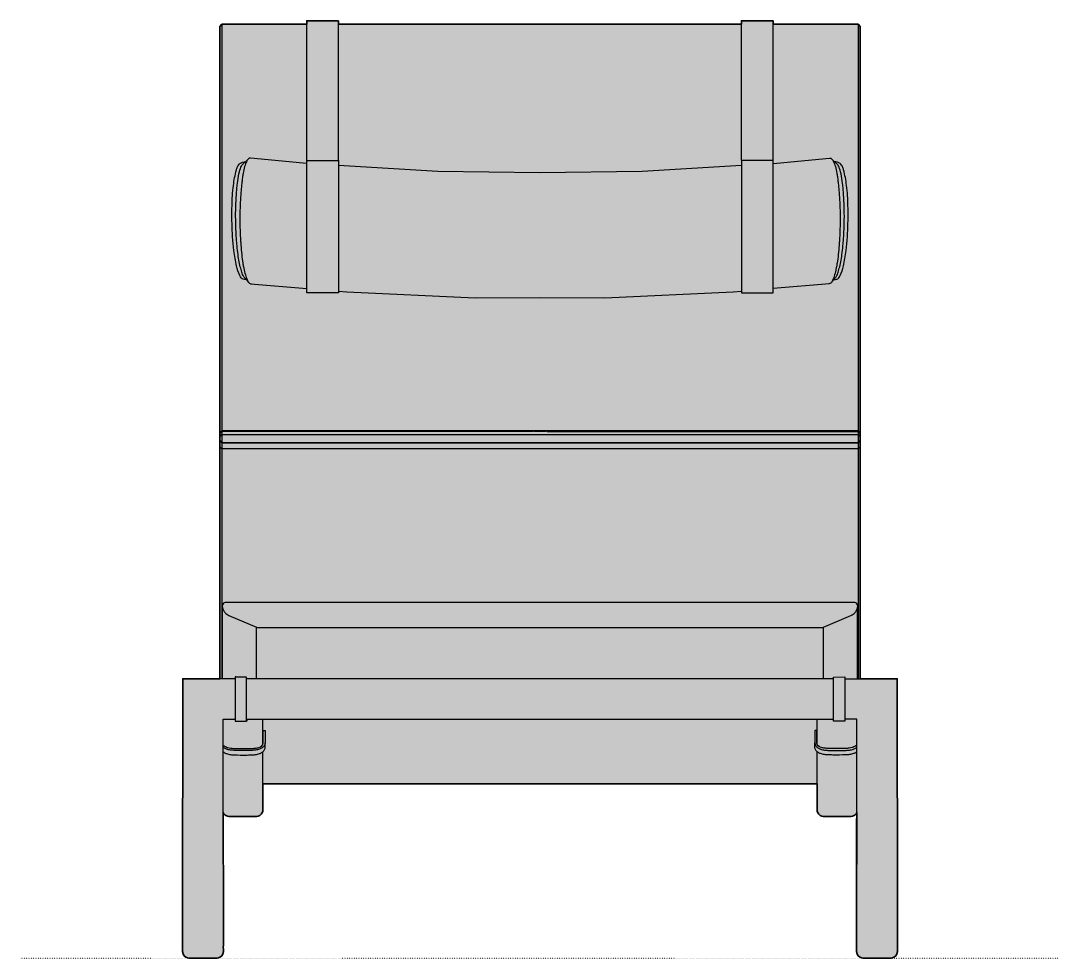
# Model space of a CAD drawing. Header units: millimetres. Extents: x 0 to 2895, y -1316 to 884.
# Drawn here: x 0 to 979, y 0 to 884 of the extents above; entities that cross this region are included whole.
import ezdxf

# ---------------------------------------------------------------- set-up
doc = ezdxf.new("R2010")
doc.units = ezdxf.units.MM
doc.linetypes.add('Dots', pattern=[1, 0, -1])
doc.layers.add('Blocks', color=7, linetype='Continuous')
doc.layers.add('Blocks$Fill', color=7, linetype='Continuous', true_color=0xffffff)
for name, color, linetype, lineweight, true_color in [('Blocks$Inner', 7, 'Continuous', 25, 0x007f00), ('Blocks$Outline', 7, 'Continuous', 35, 0xff3f3f), ('Groud', 7, 'Dots', 25, 0x243775)]:
    doc.layers.add(name, color=color, linetype=linetype, lineweight=lineweight, true_color=true_color)

# ---------------------------------------------------------------- blocks, each defined once
blk = doc.blocks.new('PK24 Front')
at = {"layer": 'Blocks$Fill', "extrusion": (0, 0, -1)}
blk.add_hatch(color=256, dxfattribs=at).paths.add_polyline_path([(679.63, 881.21), (299.81, 881.21), (299.81, 884.26), (269.81, 884.26), (269.81, 881.21), (189.74, 881.21), (187.74, 878.86), (187.74, 830.06), (187.74, 263.67), (152.84, 263.67), (152.67, 38.76), (152.61, 6.99), (152.65, 6.24), (152.75, 5.5), (152.93, 4.76), (153.21, 4.01), (153.59, 3.28), (154.55, 2.01), (155.84, 0.98), (157.34, 0.3), (158.73, 0), (185.02, 0), (186.39, 0.3), (187.89, 0.98), (189.17, 2.01), (190.14, 3.28), (190.51, 4.01), (190.79, 4.76), (190.98, 5.5), (191.08, 6.24), (191.11, 6.99), (191.07, 8.69), (190.98, 137.47), (191.6, 136.34), (192.6, 135.24), (193.49, 134.58), (194.99, 133.91), (196.4, 133.64), (222.4, 133.66), (223.97, 133.98), (225.44, 134.69), (226.69, 135.74), (227.61, 137.03), (228.22, 138.58), (228.37, 139.36), (228.41, 140.16), (228.41, 164.65), (751.02, 164.65), (751.02, 140.16), (751.07, 139.36), (751.21, 138.58), (751.82, 137.03), (752.74, 135.74), (754, 134.69), (755.46, 133.98), (757.03, 133.66), (783.03, 133.64), (784.44, 133.91), (785.94, 134.58), (786.83, 135.24), (787.83, 136.34), (788.45, 137.47), (788.38, 38.76), (788.32, 6.99), (788.36, 6.24), (788.46, 5.5), (788.64, 4.76), (788.92, 4.01), (789.3, 3.28), (790.26, 2.01), (791.54, 0.98), (793.04, 0.3), (794.42, 0), (820.7, 0), (822.1, 0.3), (823.6, 0.98), (824.88, 2.01), (825.84, 3.28), (826.22, 4.01), (826.5, 4.76), (826.68, 5.5), (826.78, 6.24), (826.82, 6.99), (826.78, 8.69), (826.59, 263.67), (791.7, 263.67), (791.7, 266.92), (791.7, 878.86), (789.7, 881.21), (709.63, 881.21), (709.63, 884.26), (679.63, 884.26)], flags=0)
at = {"layer": 'Blocks$Inner'}
for p, q in [((-679.63, 884.26), (-709.63, 884.26)), ((-299.81, 884.26), (-269.81, 884.26)), ((-791.7, 878.86), (-789.7, 881.21)), ((-679.63, 881.21), (-299.81, 881.21)), ((-187.74, 878.86), (-189.74, 881.21)), ((-769.74, 749.41), (-764.87, 753.84)), ((-209.69, 749.41), (-214.56, 753.84)), ((-764.36, 637.25), (-767.73, 641.06)), ((-215.07, 637.25), (-211.7, 641.06)), ((-483.5, 496.77), (-495.94, 496.77)), ((-189.74, 480.57), (-789.7, 480.57)), ((-193.77, 335.65), (-785.66, 335.65)), ((-789.06, 263.67), (-789.06, 329.92)), ((-783.04, 323.26), (-757.22, 312.23)), ((-222.21, 312.23), (-196.4, 323.26)), ((-190.37, 263.67), (-190.37, 329.92)), ((-757.03, 263.67), (-757.03, 312.17)), ((-754.94, 311.81), (-224.49, 311.81)), ((-222.4, 263.67), (-222.4, 312.17)), ((-751.02, 202.36), (-751.02, 225.64)), ((-228.41, 202.36), (-228.41, 225.64)), ((-748.83, 198.77), (-748.83, 203.02)), ((-230.6, 198.77), (-230.6, 203.02)), ((-751.19, 164.65), (-228.25, 164.65))]:
    blk.add_line(p, q, dxfattribs=at)
for points in [[(-709.63, 881.21), (-789.7, 881.21), (-789.7, 877.06)], [(-269.81, 881.21), (-189.74, 881.21), (-189.74, 877.06)], [(-709.63, 749.67), (-713.18, 749.89), (-762.67, 754.76)], [(-269.81, 749.67), (-266.26, 749.89), (-216.76, 754.76)], [(-299.81, 747.8), (-393.3, 741.98), (-489.72, 740.88), (-586.13, 741.98), (-679.63, 747.8)], [(-762.64, 636.21), (-709.63, 631.67)], [(-679.63, 629.11), (-671.83, 628.44), (-550.97, 623.05), (-489.72, 623.27), (-428.46, 623.05), (-307.6, 628.44), (-299.81, 629.11)], [(-216.8, 636.21), (-269.81, 631.67)], [(-187.74, 495.38), (-189.74, 497.38), (-789.7, 497.38), (-791.7, 495.38)], [(-496.33, 496.77), (-789.7, 496.77), (-791.7, 494.84)], [(-791.7, 494.84), (-791.7, 491.87), (-791.7, 488.4), (-791.7, 488.29), (-789.7, 486.28), (-189.74, 486.28), (-187.74, 488.29), (-187.74, 488.4), (-187.74, 491.87), (-187.74, 494.84)], [(-791.7, 491.87), (-789.7, 493.98), (-189.74, 493.98), (-187.74, 491.87)], [(-789.7, 496.77), (-789.7, 493.98), (-789.7, 486.53), (-789.7, 486.28), (-789.7, 480.57)], [(-483.1, 496.77), (-189.74, 496.77), (-187.74, 494.84)], [(-189.74, 496.77), (-189.74, 493.98), (-189.74, 486.53), (-189.74, 486.28), (-189.74, 480.57)], [(-791.7, 482.16), (-791.7, 488.4), (-789.7, 486.53), (-189.74, 486.53), (-187.74, 488.4), (-187.74, 482.16)], [(-213.01, 262.77), (-213.01, 265.26), (-202.23, 265.28)], [(-777.21, 263.67), (-826.59, 263.67), (-826.76, 38.76), (-826.77, 30.74), (-826.76, 24.98), (-826.77, 19.18), (-826.77, 14.84), (-826.76, 12.17), (-826.75, 10.25), (-826.78, 8.69), (-826.82, 6.99), (-826.78, 6.24), (-826.68, 5.5), (-826.5, 4.76), (-826.22, 4.01), (-825.84, 3.28), (-824.88, 2.01), (-823.6, 0.98), (-822.1, 0.3), (-820.7, 0), (-794.42, 0), (-793.04, 0.3), (-791.54, 0.98), (-790.26, 2.01), (-789.3, 3.28), (-788.92, 4.01), (-788.64, 4.76), (-788.46, 5.5), (-788.36, 6.24), (-788.32, 6.99), (-788.36, 8.69), (-788.39, 10.25), (-788.38, 12.17), (-788.37, 14.84), (-788.37, 19.18), (-788.37, 24.98), (-788.37, 30.74), (-788.38, 38.76), (-788.52, 225.6)], [(-213.01, 263.67), (-489.72, 263.67), (-766.42, 263.67)], [(-202.22, 263.67), (-152.84, 263.67), (-152.67, 38.76), (-152.67, 30.74), (-152.67, 24.98), (-152.66, 19.18), (-152.67, 14.84), (-152.68, 12.17), (-152.68, 10.25), (-152.66, 8.69), (-152.61, 6.99), (-152.65, 6.24), (-152.75, 5.5), (-152.93, 4.76), (-153.21, 4.01), (-153.59, 3.28), (-154.55, 2.01), (-155.84, 0.98), (-157.34, 0.3), (-158.73, 0), (-185.02, 0), (-186.39, 0.3), (-187.89, 0.98), (-189.17, 2.01), (-190.14, 3.28), (-190.51, 4.01), (-190.79, 4.76), (-190.98, 5.5), (-191.08, 6.24), (-191.11, 6.99), (-191.07, 8.69), (-191.05, 10.25), (-191.05, 12.17), (-191.06, 14.84), (-191.06, 19.18), (-191.06, 24.98), (-191.06, 30.74), (-191.06, 38.76), (-190.92, 225.6)], [(-788.59, 225.64), (-777.21, 225.64)], [(-766.42, 225.64), (-489.72, 225.64), (-213.01, 225.64)], [(-766.41, 225.59), (-766.35, 225.57), (-766.35, 223.62)], [(-213.02, 225.59), (-213.08, 225.57), (-213.08, 223.62)], [(-190.85, 225.64), (-202.22, 225.64)], [(-750.83, 203.21), (-750.81, 214.82), (-748.86, 214.82), (-748.83, 203.02)], [(-228.6, 203.21), (-228.62, 214.82), (-230.57, 214.82), (-230.6, 203.02)], [(-788.45, 137.47), (-787.83, 136.34), (-786.83, 135.24), (-785.94, 134.58), (-784.44, 133.91), (-783.03, 133.64), (-757.03, 133.66), (-755.46, 133.98), (-754, 134.69), (-752.74, 135.74), (-751.82, 137.03), (-751.21, 138.58), (-751.07, 139.36), (-751.02, 140.16), (-751.02, 194.81)], [(-190.98, 137.47), (-191.6, 136.34), (-192.6, 135.24), (-193.49, 134.58), (-194.99, 133.91), (-196.4, 133.64), (-222.4, 133.66), (-223.97, 133.98), (-225.44, 134.69), (-226.69, 135.74), (-227.61, 137.03), (-228.22, 138.58), (-228.37, 139.36), (-228.41, 140.16), (-228.41, 194.81)]]:
    blk.add_lwpolyline(points, dxfattribs=at)
for points in [[(-709.63, 627.77), (-709.63, 630.08), (-709.63, 634.44), (-709.63, 643.71), (-709.63, 657.52), (-709.63, 672.35), (-709.63, 689.09), (-709.63, 706.66), (-709.63, 722.72), (-709.63, 736.04), (-709.63, 746.06), (-709.63, 752.46), (-679.63, 752.46), (-679.63, 746.06), (-679.63, 736.04), (-679.63, 722.72), (-679.63, 706.66), (-679.63, 689.09), (-679.63, 672.35), (-679.63, 627.77)], [(-269.81, 627.77), (-269.81, 630.08), (-269.81, 634.44), (-269.81, 643.71), (-269.81, 657.52), (-269.81, 672.35), (-269.81, 689.09), (-269.81, 706.66), (-269.81, 722.72), (-269.81, 736.04), (-269.81, 746.06), (-269.81, 752.46), (-299.81, 752.46), (-299.81, 746.06), (-299.81, 736.04), (-299.81, 722.72), (-299.81, 706.66), (-299.81, 689.09), (-299.81, 672.35), (-299.81, 627.77)]]:
    blk.add_lwpolyline(points, close=True, dxfattribs=at)
blk.add_arc((-755.94, 203.87), 5.15, 281.86842, 352.6529, dxfattribs=at)
at = {"layer": 'Blocks$Inner', "extrusion": (0, 0, -1)}
blk.add_arc((223.49, 203.87), 5.15, 281.86842, 352.6529, dxfattribs=at)
at = {"layer": 'Blocks$Inner'}
for points, knots in [([(-709.63, 752.78), (-709.63, 754.37), (-709.63, 757.22), (-709.63, 760.87), (-709.63, 763.49), (-709.63, 765.5), (-709.63, 767.58), (-709.63, 770.44), (-709.63, 774.15), (-709.63, 777.94), (-709.63, 780.98), (-709.63, 783.23), (-709.63, 785.47), (-709.63, 788.47), (-709.63, 793.76), (-709.63, 801.35), (-709.63, 810.47), (-709.63, 819.61), (-709.63, 827.22), (-709.63, 833.31), (-709.63, 837.86), (-709.63, 842.4), (-709.63, 846.94), (-709.63, 850.7), (-709.63, 853.31), (-709.63, 854.8), (-709.63, 855.91), (-709.63, 857.03), (-709.63, 858.55), (-709.63, 861.25), (-709.63, 865.15), (-709.63, 868.85), (-709.63, 871.23), (-709.63, 872.34), (-709.63, 872.96), (-709.63, 873.4), (-709.63, 873.85), (-709.63, 874.46), (-709.63, 875.54), (-709.63, 877.13), (-709.63, 879), (-709.63, 881.3), (-709.63, 883.14), (-709.63, 884.01), (-709.63, 884.22), (-709.63, 884.26), (-709.63, 884.26), (-709.63, 884.25)], [0.0173141, 0.0173141, 0.0173141, 0.0173141, 0.0555556, 0.0833333, 0.0972222, 0.1111111, 0.125, 0.1388889, 0.1666667, 0.1944444, 0.2083333, 0.2222222, 0.2361111, 0.25, 0.2777778, 0.3333333, 0.3888889, 0.4444444, 0.5, 0.5277778, 0.5555556, 0.5833333, 0.6111111, 0.6388889, 0.6527778, 0.6597222, 0.6666667, 0.6736111, 0.6805556, 0.6944444, 0.7222222, 0.75, 0.7638889, 0.7708333, 0.7743056, 0.7777778, 0.78125, 0.7847222, 0.7916667, 0.8055556, 0.8194444, 0.8333333, 0.8611111, 0.875, 0.8819444, 0.8854167, 0.8888889, 0.8888889, 0.8888889, 0.8888889]), ([(-709.63, 884.25), (-709.63, 884.26), (-709.63, 884.26), (-709.63, 884.26), (-709.63, 884.26)], [0.888888889, 0.888888889, 0.888888889, 0.888888889, 0.8895021, 0.890450448, 0.890450448, 0.890450448, 0.890450448]), ([(-709.63, 884.26), (-709.63, 884.26), (-709.63, 884.26), (-709.63, 884.26), (-709.63, 884.25)], [0.890450448, 0.890450448, 0.890450448, 0.890450448, 0.891360965, 0.892012007, 0.892012007, 0.892012007, 0.892012007]), ([(-709.63, 884.25), (-709.63, 884.26), (-709.63, 884.26), (-709.63, 884.26), (-709.63, 884.26)], [0.892012007, 0.892012007, 0.892012007, 0.892012007, 0.892663048, 0.893573565, 0.893573565, 0.893573565, 0.893573565]), ([(-679.63, 752.81), (-679.63, 754.41), (-679.63, 757.2), (-679.63, 760.87), (-679.63, 763.49), (-679.63, 765.5), (-679.63, 767.58), (-679.63, 770.44), (-679.63, 774.15), (-679.63, 777.94), (-679.63, 780.98), (-679.63, 783.23), (-679.63, 785.47), (-679.63, 788.47), (-679.63, 793.76), (-679.63, 801.35), (-679.63, 810.47), (-679.63, 819.61), (-679.63, 827.22), (-679.63, 833.31), (-679.63, 837.86), (-679.63, 842.4), (-679.63, 846.94), (-679.63, 850.7), (-679.63, 853.31), (-679.63, 854.8), (-679.63, 855.91), (-679.63, 857.03), (-679.63, 858.55), (-679.63, 861.25), (-679.63, 865.15), (-679.63, 868.85), (-679.63, 871.23), (-679.63, 872.34), (-679.63, 872.96), (-679.63, 873.4), (-679.63, 873.85), (-679.63, 874.46), (-679.63, 875.54), (-679.63, 877.13), (-679.63, 879), (-679.63, 881.3), (-679.63, 883.14), (-679.63, 884.01), (-679.63, 884.22), (-679.63, 884.26), (-679.63, 884.26), (-679.63, 884.25)], [-0.982687, -0.982687, -0.982687, -0.982687, -0.9444444, -0.9166667, -0.9027778, -0.8888889, -0.875, -0.8611111, -0.8333333, -0.8055556, -0.7916667, -0.7777778, -0.7638889, -0.75, -0.7222222, -0.6666667, -0.6111111, -0.5555556, -0.5, -0.4722222, -0.4444444, -0.4166667, -0.3888889, -0.3611111, -0.3472222, -0.3402778, -0.3333333, -0.3263889, -0.3194444, -0.3055556, -0.2777778, -0.25, -0.2361111, -0.2291667, -0.2256944, -0.2222222, -0.21875, -0.2152778, -0.2083333, -0.1944444, -0.1805556, -0.1666667, -0.1388889, -0.125, -0.1180556, -0.1145833, -0.1111111, -0.1111111, -0.1111111, -0.1111111]), ([(-299.81, 752.81), (-299.81, 754.41), (-299.81, 757.2), (-299.81, 760.87), (-299.81, 763.49), (-299.81, 765.5), (-299.81, 767.58), (-299.81, 770.44), (-299.81, 774.15), (-299.81, 777.94), (-299.81, 780.98), (-299.81, 783.23), (-299.81, 785.47), (-299.81, 788.47), (-299.81, 793.76), (-299.81, 801.35), (-299.81, 810.47), (-299.81, 819.61), (-299.81, 827.22), (-299.81, 833.31), (-299.81, 837.86), (-299.81, 842.4), (-299.81, 846.94), (-299.81, 850.7), (-299.81, 853.31), (-299.81, 854.8), (-299.81, 855.91), (-299.81, 857.03), (-299.81, 858.55), (-299.81, 861.25), (-299.81, 865.15), (-299.81, 868.85), (-299.81, 871.23), (-299.81, 872.34), (-299.81, 872.96), (-299.81, 873.4), (-299.81, 873.85), (-299.81, 874.46), (-299.81, 875.54), (-299.81, 877.13), (-299.81, 879), (-299.81, 881.3), (-299.81, 883.14), (-299.81, 884.01), (-299.81, 884.22), (-299.81, 884.26), (-299.81, 884.26), (-299.81, 884.25)], [-0.982687, -0.982687, -0.982687, -0.982687, -0.9444444, -0.9166667, -0.9027778, -0.8888889, -0.875, -0.8611111, -0.8333333, -0.8055556, -0.7916667, -0.7777778, -0.7638889, -0.75, -0.7222222, -0.6666667, -0.6111111, -0.5555556, -0.5, -0.4722222, -0.4444444, -0.4166667, -0.3888889, -0.3611111, -0.3472222, -0.3402778, -0.3333333, -0.3263889, -0.3194444, -0.3055556, -0.2777778, -0.25, -0.2361111, -0.2291667, -0.2256944, -0.2222222, -0.21875, -0.2152778, -0.2083333, -0.1944444, -0.1805556, -0.1666667, -0.1388889, -0.125, -0.1180556, -0.1145833, -0.1111111, -0.1111111, -0.1111111, -0.1111111]), ([(-269.81, 752.78), (-269.81, 754.37), (-269.81, 757.22), (-269.81, 760.87), (-269.81, 763.49), (-269.81, 765.5), (-269.81, 767.58), (-269.81, 770.44), (-269.81, 774.15), (-269.81, 777.94), (-269.81, 780.98), (-269.81, 783.23), (-269.81, 785.47), (-269.81, 788.47), (-269.81, 793.76), (-269.81, 801.35), (-269.81, 810.47), (-269.81, 819.61), (-269.81, 827.22), (-269.81, 833.31), (-269.81, 837.86), (-269.81, 842.4), (-269.81, 846.94), (-269.81, 850.7), (-269.81, 853.31), (-269.81, 854.8), (-269.81, 855.91), (-269.81, 857.03), (-269.81, 858.55), (-269.81, 861.25), (-269.81, 865.15), (-269.81, 868.85), (-269.81, 871.23), (-269.81, 872.34), (-269.81, 872.96), (-269.81, 873.4), (-269.81, 873.85), (-269.81, 874.46), (-269.81, 875.54), (-269.81, 877.13), (-269.81, 879), (-269.81, 881.3), (-269.81, 883.14), (-269.81, 884.01), (-269.81, 884.22), (-269.81, 884.26), (-269.81, 884.26), (-269.81, 884.25)], [0.0173141, 0.0173141, 0.0173141, 0.0173141, 0.0555556, 0.0833333, 0.0972222, 0.1111111, 0.125, 0.1388889, 0.1666667, 0.1944444, 0.2083333, 0.2222222, 0.2361111, 0.25, 0.2777778, 0.3333333, 0.3888889, 0.4444444, 0.5, 0.5277778, 0.5555556, 0.5833333, 0.6111111, 0.6388889, 0.6527778, 0.6597222, 0.6666667, 0.6736111, 0.6805556, 0.6944444, 0.7222222, 0.75, 0.7638889, 0.7708333, 0.7743056, 0.7777778, 0.78125, 0.7847222, 0.7916667, 0.8055556, 0.8194444, 0.8333333, 0.8611111, 0.875, 0.8819444, 0.8854167, 0.8888889, 0.8888889, 0.8888889, 0.8888889]), ([(-269.81, 884.25), (-269.81, 884.26), (-269.81, 884.26), (-269.81, 884.26), (-269.81, 884.26)], [0.888888889, 0.888888889, 0.888888889, 0.888888889, 0.889498307, 0.890725586, 0.890725586, 0.890725586, 0.890725586]), ([(-791.7, 494.8), (-791.7, 498.93), (-791.7, 507.89), (-791.7, 521.8), (-791.7, 535.77), (-791.7, 549.09), (-791.7, 561.12), (-791.7, 572.65), (-791.7, 583.52), (-791.7, 594.32), (-791.7, 609.03), (-791.7, 627.87), (-791.7, 651.23), (-791.7, 675.08), (-791.7, 699.57), (-791.7, 724.37), (-791.7, 745.31), (-791.7, 762.12), (-791.7, 774.78), (-791.7, 787.47), (-791.7, 800.89), (-791.7, 815.09), (-791.7, 835.49), (-791.7, 850.99), (-791.7, 878.86)], [-393.289385, -393.289385, -393.289385, -393.289385, -378.75871, -361.934596, -345.110482, -331.049398, -316.988314, -304.919298, -292.850282, -281.247257, -269.644231, -245.026758, -220.409284, -194.749112, -169.088939, -142.834387, -116.579834, -103.380541, -90.181248, -76.97983, -63.778413, -48.345828, -32.913244, -0.641476, -0.641476, -0.641476, -0.641476]), ([(-789.7, 877.06), (-789.7, 846.98), (-789.7, 815.96), (-789.7, 770), (-789.7, 724.25), (-789.7, 678.85), (-789.7, 633.91), (-789.7, 589.55), (-789.7, 546.19), (-789.7, 515.77), (-789.7, 499.6), (-789.7, 497.09)], [4.1505737, 4.1505737, 4.1505737, 4.1505737, 4.174964, 4.1993542, 4.2237445, 4.2481347, 4.2725249, 4.2969152, 4.3213054, 4.3456957, 4.3502054, 4.3502054, 4.3502054, 4.3502054]), ([(-189.74, 877.06), (-189.74, 846.98), (-189.74, 815.96), (-189.74, 770), (-189.74, 724.25), (-189.74, 678.85), (-189.74, 633.91), (-189.74, 589.55), (-189.74, 546.19), (-189.74, 515.77), (-189.74, 499.6), (-189.74, 497.09)], [4.1505737, 4.1505737, 4.1505737, 4.1505737, 4.174964, 4.1993542, 4.2237445, 4.2481347, 4.2725249, 4.2969152, 4.3213054, 4.3456957, 4.3502054, 4.3502054, 4.3502054, 4.3502054]), ([(-187.74, 494.8), (-187.74, 498.93), (-187.74, 507.89), (-187.74, 521.8), (-187.74, 535.77), (-187.74, 549.09), (-187.74, 561.12), (-187.74, 572.65), (-187.74, 583.52), (-187.74, 594.32), (-187.74, 609.03), (-187.74, 627.87), (-187.74, 651.23), (-187.74, 675.08), (-187.74, 699.57), (-187.74, 724.37), (-187.74, 745.31), (-187.74, 762.12), (-187.74, 774.78), (-187.74, 787.47), (-187.74, 800.89), (-187.74, 815.09), (-187.74, 835.49), (-187.74, 850.99), (-187.74, 878.86)], [-393.289385, -393.289385, -393.289385, -393.289385, -378.75871, -361.934596, -345.110482, -331.049398, -316.988314, -304.919298, -292.850282, -281.247257, -269.644231, -245.026758, -220.409284, -194.749112, -169.088939, -142.834387, -116.579834, -103.380541, -90.181248, -76.97983, -63.778413, -48.345828, -32.913244, -0.641476, -0.641476, -0.641476, -0.641476]), ([(-762.67, 754.76), (-762.76, 754.77), (-763.49, 754.8), (-764.22, 754.43), (-764.86, 753.85)], [2, 2, 2, 2, 2.00861299, 2.06743701, 2.06743701, 2.06743701, 2.06743701]), ([(-216.76, 754.76), (-216.67, 754.77), (-215.95, 754.8), (-215.21, 754.43), (-214.57, 753.85)], [2, 2, 2, 2, 2.00861299, 2.06743701, 2.06743701, 2.06743701, 2.06743701]), ([(-766.83, 640.04), (-767.84, 640.05), (-770.45, 640.09), (-773.97, 645.43), (-776.44, 654.49), (-779.28, 671.21), (-780.31, 690.08), (-780.32, 710.63), (-779.46, 727.44), (-777.13, 739.8), (-775.14, 746.73), (-772.73, 750.61), (-769.36, 751.24), (-767.31, 751.63)], [0, 0, 0, 0, 2.897271, 7.474403, 17.158296, 31.834198, 57.805968, 73.941947, 93.452446, 108.267129, 111.402307, 115.209874, 121.146228, 121.146228, 121.146228, 121.146228]), ([(-767.73, 641.06), (-768.26, 641.56), (-769.39, 643.06), (-770.96, 646.9), (-772.4, 652.05), (-773.7, 658.3), (-774.8, 665.63), (-775.56, 672.82), (-776.06, 679.38), (-776.49, 686.9), (-776.8, 696.74), (-776.74, 708.71), (-776.24, 718.35), (-775.65, 725.61), (-774.94, 732.57), (-773.76, 740.22), (-771.89, 746.64), (-770.47, 748.76), (-769.76, 749.4)], [5.0905814, 5.0905814, 5.0905814, 5.0905814, 5.1461369, 5.2016925, 5.2572481, 5.3128036, 5.3683592, 5.4239147, 5.4586369, 5.4933592, 5.5628036, 5.6322481, 5.7016925, 5.7364147, 5.7711369, 5.8405814, 5.9100258, 5.9794703, 5.9794703, 5.9794703, 5.9794703]), ([(-764.86, 753.85), (-765.49, 753.27), (-766.69, 751.53), (-768.29, 747.1), (-769.52, 741.69), (-770.37, 736.4), (-770.91, 732.01), (-771.37, 727.3), (-771.92, 720.91), (-772.47, 712.96), (-772.78, 702.67), (-772.8, 694.02), (-772.64, 687.28), (-772.45, 682.24), (-772.19, 677.33), (-771.77, 671.06), (-771.08, 663.55), (-770.2, 656.9), (-769.37, 652.24), (-768.44, 647.93), (-767.25, 643.11), (-765.67, 638.94), (-763.96, 636.55), (-762.81, 636.14), (-762.22, 636.21)], [2.067437, 2.067437, 2.067437, 2.067437, 2.1229926, 2.1785481, 2.2341037, 2.2618815, 2.2896592, 2.317437, 2.3452148, 2.4007703, 2.4563259, 2.5118815, 2.5396592, 2.567437, 2.5952148, 2.6229926, 2.6785481, 2.7341037, 2.7618815, 2.7896592, 2.8452148, 2.9007703, 2.9563259, 3.0118815, 3.0118815, 3.0118815, 3.0118815]), ([(-214.57, 753.85), (-213.94, 753.27), (-212.74, 751.53), (-211.14, 747.1), (-209.92, 741.69), (-209.06, 736.4), (-208.52, 732.01), (-208.07, 727.3), (-207.51, 720.91), (-206.96, 712.96), (-206.65, 702.67), (-206.64, 694.02), (-206.79, 687.28), (-206.98, 682.24), (-207.24, 677.33), (-207.67, 671.06), (-208.35, 663.55), (-209.23, 656.9), (-210.06, 652.24), (-210.99, 647.93), (-212.18, 643.11), (-213.76, 638.94), (-215.48, 636.55), (-216.63, 636.14), (-217.21, 636.21)], [2.067437, 2.067437, 2.067437, 2.067437, 2.1229926, 2.1785481, 2.2341037, 2.2618815, 2.2896592, 2.317437, 2.3452148, 2.4007703, 2.4563259, 2.5118815, 2.5396592, 2.567437, 2.5952148, 2.6229926, 2.6785481, 2.7341037, 2.7618815, 2.7896592, 2.8452148, 2.9007703, 2.9563259, 3.0118815, 3.0118815, 3.0118815, 3.0118815]), ([(-212.6, 640.04), (-211.59, 640.05), (-208.99, 640.09), (-205.47, 645.43), (-202.99, 654.49), (-200.16, 671.21), (-199.12, 690.08), (-199.12, 710.63), (-199.98, 727.44), (-202.3, 739.8), (-204.29, 746.73), (-206.71, 750.61), (-210.07, 751.24), (-212.13, 751.63)], [0, 0, 0, 0, 2.897271, 7.474403, 17.158296, 31.834198, 57.805968, 73.941947, 93.452446, 108.267129, 111.402307, 115.209874, 121.146228, 121.146228, 121.146228, 121.146228]), ([(-211.7, 641.06), (-211.17, 641.56), (-210.05, 643.06), (-208.47, 646.9), (-207.03, 652.05), (-205.73, 658.3), (-204.63, 665.63), (-203.87, 672.82), (-203.37, 679.38), (-202.94, 686.9), (-202.63, 696.74), (-202.69, 708.71), (-203.19, 718.35), (-203.78, 725.61), (-204.5, 732.57), (-205.67, 740.22), (-207.55, 746.64), (-208.96, 748.76), (-209.67, 749.4)], [5.0905814, 5.0905814, 5.0905814, 5.0905814, 5.1461369, 5.2016925, 5.2572481, 5.3128036, 5.3683592, 5.4239147, 5.4586369, 5.4933592, 5.5628036, 5.6322481, 5.7016925, 5.7364147, 5.7711369, 5.8405814, 5.9100258, 5.9794703, 5.9794703, 5.9794703, 5.9794703]), ([(-791.7, 494.88), (-791.7, 494.9), (-791.7, 495.04), (-791.7, 495.22), (-791.7, 495.37), (-791.7, 495.39), (-791.7, 495.35), (-791.7, 495.24), (-791.7, 495.04), (-791.7, 494.84)], [1944.006993, 1944.006993, 1944.006993, 1944.006993, 1944.575107, 1947.877161, 1950.46597, 1953.054779, 1954.529939, 1956.005099, 1961.429993, 1961.429993, 1961.429993, 1961.429993]), ([(-791.7, 495.38), (-791.7, 495.38), (-791.7, 495.36), (-791.7, 495.22), (-791.7, 495.04), (-791.7, 494.91), (-791.7, 494.9)], [3211.821217, 3211.821217, 3211.821217, 3211.821217, 3213.811517, 3216.400325, 3219.702379, 3220.092958, 3220.092958, 3220.092958, 3220.092958]), ([(-187.74, 494.84), (-187.74, 495.04), (-187.74, 495.24), (-187.74, 495.35), (-187.74, 495.39), (-187.74, 495.37), (-187.74, 495.22), (-187.74, 495.04), (-187.74, 494.9), (-187.74, 494.88)], [2580.172036, 2580.172036, 2580.172036, 2580.172036, 2585.59693, 2587.072091, 2588.547251, 2591.136059, 2593.724868, 2597.026922, 2597.595037, 2597.595037, 2597.595037, 2597.595037]), ([(-187.74, 494.88), (-187.74, 495.06), (-187.74, 495.24), (-187.74, 495.35), (-187.74, 495.38), (-187.74, 495.38), (-187.74, 495.38)], [2597.595037, 2597.595037, 2597.595037, 2597.595037, 2602.654291, 2604.129511, 2605.604732, 2606.202914, 2606.202914, 2606.202914, 2606.202914]), ([(-791.7, 263.64), (-791.7, 267.07), (-791.7, 281.94), (-791.7, 302.66), (-791.7, 325.06), (-791.7, 342.13), (-791.7, 358.72), (-791.7, 376.76), (-791.7, 395.2), (-791.7, 412.02), (-791.7, 426.02), (-791.7, 436.36), (-791.7, 444.68), (-791.7, 451.21), (-791.7, 456.9), (-791.7, 461.01), (-791.7, 463.96), (-791.7, 466.7), (-791.7, 469.53), (-791.7, 471.98), (-791.7, 473.59), (-791.7, 474.5), (-791.7, 475.17), (-791.7, 475.64), (-791.7, 476.12), (-791.7, 476.64), (-791.7, 477.22), (-791.7, 477.86), (-791.7, 478.59), (-791.7, 479.21), (-791.7, 479.66), (-791.7, 479.89), (-791.7, 480.16), (-791.7, 480.42), (-791.7, 480.65), (-791.7, 480.89), (-791.7, 481.23), (-791.7, 481.68), (-791.7, 482.01), (-791.7, 482.16)], [-806.051805, -806.051805, -806.051805, -806.051805, -781.941991, -701.238706, -658.034021, -614.829336, -568.911254, -522.993172, -458.903765, -394.814358, -347.247113, -299.679868, -265.304809, -230.92975, -198.368394, -165.807038, -149.773148, -133.739257, -101.671476, -77.160701, -64.905313, -52.649926, -47.337062, -42.024199, -36.711335, -31.398472, -26.040685, -20.682899, -15.325112, -9.967326, -8.662706, -7.358087, -6.053467, -4.748848, -4.141129, -3.53341, -2.317973, -1.158986, -0.23812, -0.23812, -0.23812, -0.23812]), ([(-789.7, 480.57), (-789.7, 479.58), (-789.7, 478.28), (-789.7, 477.31), (-789.7, 476.42), (-789.7, 475.41), (-789.7, 474.37), (-789.7, 473.35), (-789.7, 472.35), (-789.7, 471.26), (-789.7, 470.1), (-789.7, 468.48), (-789.7, 466.33), (-789.7, 463.54), (-789.7, 460.48), (-789.7, 455.99), (-789.7, 449.55), (-789.7, 440.46), (-789.7, 430.04), (-789.7, 418.4), (-789.7, 405.79), (-789.7, 392.26), (-789.7, 377.7), (-789.7, 362.02), (-789.7, 345.27), (-789.7, 327.61), (-789.7, 309.16), (-789.7, 290.08), (-789.7, 274.79), (-789.7, 265.95), (-789.7, 263.67)], [17.1995239, 17.1995239, 17.1995239, 17.1995239, 17.2024309, 17.2053379, 17.2082449, 17.2111518, 17.2169658, 17.2227797, 17.2285937, 17.2344076, 17.2402216, 17.2460355, 17.2576635, 17.2692914, 17.2809193, 17.2925472, 17.315803, 17.3390588, 17.3623146, 17.3855704, 17.4088262, 17.4320821, 17.4553379, 17.4785937, 17.5018495, 17.5251053, 17.5483611, 17.5716169, 17.5948728, 17.6029606, 17.6029606, 17.6029606, 17.6029606]), ([(-189.74, 480.57), (-189.74, 479.58), (-189.74, 478.28), (-189.74, 477.31), (-189.74, 476.42), (-189.74, 475.41), (-189.74, 474.37), (-189.74, 473.35), (-189.74, 472.35), (-189.74, 471.26), (-189.74, 470.1), (-189.74, 468.48), (-189.74, 466.33), (-189.74, 463.54), (-189.74, 460.48), (-189.74, 455.99), (-189.74, 449.55), (-189.74, 440.46), (-189.74, 430.04), (-189.74, 418.4), (-189.74, 405.79), (-189.74, 392.26), (-189.74, 377.7), (-189.74, 362.02), (-189.74, 345.27), (-189.74, 327.61), (-189.74, 309.16), (-189.74, 290.08), (-189.74, 274.79), (-189.74, 265.95), (-189.74, 263.67)], [17.1995239, 17.1995239, 17.1995239, 17.1995239, 17.2024309, 17.2053379, 17.2082449, 17.2111518, 17.2169658, 17.2227797, 17.2285937, 17.2344076, 17.2402216, 17.2460355, 17.2576635, 17.2692914, 17.2809193, 17.2925472, 17.315803, 17.3390588, 17.3623146, 17.3855704, 17.4088262, 17.4320821, 17.4553379, 17.4785937, 17.5018495, 17.5251053, 17.5483611, 17.5716169, 17.5948728, 17.6029606, 17.6029606, 17.6029606, 17.6029606]), ([(-187.74, 263.64), (-187.74, 267.07), (-187.74, 281.94), (-187.74, 302.66), (-187.74, 325.06), (-187.74, 342.13), (-187.74, 358.72), (-187.74, 376.76), (-187.74, 395.2), (-187.74, 412.02), (-187.74, 426.02), (-187.74, 436.36), (-187.74, 444.68), (-187.74, 451.21), (-187.74, 456.9), (-187.74, 461.01), (-187.74, 463.96), (-187.74, 466.7), (-187.74, 469.53), (-187.74, 471.98), (-187.74, 473.59), (-187.74, 474.5), (-187.74, 475.17), (-187.74, 475.64), (-187.74, 476.12), (-187.74, 476.64), (-187.74, 477.22), (-187.74, 477.86), (-187.74, 478.59), (-187.74, 479.21), (-187.74, 479.66), (-187.74, 479.89), (-187.74, 480.16), (-187.74, 480.42), (-187.74, 480.65), (-187.74, 480.89), (-187.74, 481.23), (-187.74, 481.68), (-187.74, 482.01), (-187.74, 482.16)], [-806.051805, -806.051805, -806.051805, -806.051805, -781.941991, -701.238706, -658.034021, -614.829336, -568.911254, -522.993172, -458.903765, -394.814358, -347.247113, -299.679868, -265.304809, -230.92975, -198.368394, -165.807038, -149.773148, -133.739257, -101.671476, -77.160701, -64.905313, -52.649926, -47.337062, -42.024199, -36.711335, -31.398472, -26.040685, -20.682899, -15.325112, -9.967326, -8.662706, -7.358087, -6.053467, -4.748848, -4.141129, -3.53341, -2.317973, -1.158986, -0.23812, -0.23812, -0.23812, -0.23812]), ([(-785.66, 335.65), (-786.01, 335.63), (-786.93, 335.58), (-788.4, 334.88), (-789.47, 333.06), (-789.41, 330.67), (-788.48, 328.27), (-786.98, 326.17), (-785.18, 324.43), (-783.75, 323.65), (-783.04, 323.26)], [638.094262, 638.094262, 638.094262, 638.094262, 639.140005, 640.848413, 642.740959, 645.113422, 647.768684, 650.370954, 652.786899, 655.22592, 655.22592, 655.22592, 655.22592]), ([(-196.4, 323.26), (-195.68, 323.65), (-194.25, 324.43), (-192.45, 326.17), (-190.96, 328.27), (-190.02, 330.67), (-189.96, 333.06), (-191.03, 334.88), (-192.5, 335.58), (-193.42, 335.63), (-193.77, 335.65)], [1242.092287, 1242.092287, 1242.092287, 1242.092287, 1244.531308, 1246.947253, 1249.549523, 1252.204785, 1254.577248, 1256.469794, 1258.178202, 1259.223945, 1259.223945, 1259.223945, 1259.223945]), ([(-757.22, 312.23), (-756.44, 311.95), (-755.69, 311.81), (-754.95, 311.81), (-754.94, 311.81)], [683.2961299, 683.2961299, 683.2961299, 683.2961299, 683.4350187, 683.4366079, 683.4366079, 683.4366079, 683.4366079]), ([(-224.49, 311.81), (-224.49, 311.81), (-223.75, 311.81), (-222.99, 311.95), (-222.21, 312.23)], [1213.8815992, 1213.8815992, 1213.8815992, 1213.8815992, 1213.8831883, 1214.0220772, 1214.0220772, 1214.0220772, 1214.0220772]), ([(-777.2, 265.28), (-777.2, 265.12), (-777.21, 264.51), (-777.21, 262.77), (-777.21, 259.96), (-777.22, 256.36), (-777.22, 250.2), (-777.22, 243.7), (-777.22, 237.21), (-777.22, 232.83), (-777.21, 229.2), (-777.21, 226.38), (-777.21, 224.29), (-777.2, 223.7), (-777.2, 223.59)], [0, 0, 0, 0, 1.519968, 4.317147, 7.130813, 11.152714, 15.243079, 25.614594, 30.641435, 34.731834, 38.773113, 41.624894, 44.456686, 47.403643, 47.403643, 47.403643, 47.403643]), ([(-766.41, 223.59), (-766.41, 223.7), (-766.42, 224.29), (-766.42, 226.38), (-766.43, 229.2), (-766.43, 232.83), (-766.43, 237.21), (-766.43, 243.7), (-766.43, 250.2), (-766.43, 256.36), (-766.43, 259.96), (-766.42, 262.77), (-766.42, 264.53), (-766.41, 265.2)], [58.192483, 58.192483, 58.192483, 58.192483, 61.139441, 63.971232, 66.823013, 70.864293, 74.954692, 79.981533, 90.353048, 94.443412, 98.465314, 101.27898, 105.652458, 105.652458, 105.652458, 105.652458]), ([(-202.23, 265.28), (-202.23, 265.12), (-202.23, 264.51), (-202.22, 262.77), (-202.22, 259.96), (-202.22, 256.36), (-202.22, 250.2), (-202.22, 243.7), (-202.22, 237.21), (-202.22, 232.83), (-202.22, 229.2), (-202.22, 226.38), (-202.23, 224.29), (-202.23, 223.7), (-202.23, 223.59)], [0, 0, 0, 0, 1.519968, 4.317147, 7.130813, 11.152714, 15.243079, 25.614594, 30.641435, 34.731834, 38.773113, 41.624894, 44.456686, 47.403643, 47.403643, 47.403643, 47.403643]), ([(-213.02, 223.59), (-213.02, 223.7), (-213.02, 224.29), (-213.01, 226.38), (-213.01, 229.2), (-213.01, 232.83), (-213, 237.21), (-213, 243.7), (-213, 250.2), (-213.01, 256.36), (-213.01, 259.96), (-213.01, 262.77)], [58.192483, 58.192483, 58.192483, 58.192483, 61.139441, 63.971232, 66.823013, 70.864293, 74.954692, 79.981533, 90.353048, 94.443412, 105.652458, 105.652458, 105.652458, 105.652458]), ([(-748.83, 203.02), (-748.95, 202.13), (-749.53, 200.36), (-751.62, 198.45), (-754.44, 196.94), (-758.07, 196.18), (-762.45, 196.03), (-768.95, 195.83), (-775.45, 195.96), (-781.6, 196.18), (-785.21, 196.93), (-787.4, 198.09), (-788.32, 198.77), (-788.5, 198.92)], [53.057074, 53.057074, 53.057074, 53.057074, 56.004032, 58.835823, 61.687604, 65.728884, 69.819283, 74.846124, 85.217639, 89.308004, 93.329905, 96.143571, 96.841258, 96.841258, 96.841258, 96.841258]), ([(-788.5, 200.99), (-787.3, 200.18), (-785.87, 199.28), (-784.28, 198.75), (-784.04, 198.67)], [-5.041998, -5.041998, -5.041998, -5.041998, -0.760413, 0, 0, 0, 0]), ([(-788.49, 194.66), (-788.32, 194.52), (-787.4, 193.84), (-785.21, 192.68), (-781.6, 191.93), (-775.45, 191.71), (-768.95, 191.58), (-762.45, 191.77), (-758.07, 191.93), (-754.44, 192.69), (-751.62, 194.2), (-749.53, 196.11), (-748.95, 197.87), (-748.83, 198.77)], [5.025116, 5.025116, 5.025116, 5.025116, 5.718626, 8.532292, 12.554193, 16.644558, 27.016073, 32.042914, 36.133313, 40.174592, 43.026373, 45.858165, 48.805122, 48.805122, 48.805122, 48.805122]), ([(-784.04, 198.67), (-783.18, 198.4), (-780.97, 198), (-777.1, 197.86), (-772.37, 197.72), (-767.31, 197.72), (-762.57, 197.86), (-758.48, 198.02), (-755.97, 198.48), (-754.91, 198.81), (-754.88, 198.82)], [0, 0, 0, 0, 2.7213, 6.665661, 11.623398, 16.913513, 21.871238, 25.815609, 29.242871, 29.352965, 29.352965, 29.352965, 29.352965]), ([(-230.6, 203.02), (-230.49, 202.13), (-229.9, 200.36), (-227.81, 198.45), (-224.99, 196.94), (-221.36, 196.18), (-216.98, 196.03), (-210.49, 195.83), (-203.99, 195.96), (-197.83, 196.18), (-194.23, 196.93), (-192.03, 198.09), (-191.11, 198.77), (-190.94, 198.92)], [53.057074, 53.057074, 53.057074, 53.057074, 56.004032, 58.835823, 61.687604, 65.728884, 69.819283, 74.846124, 85.217639, 89.308004, 93.329905, 96.143571, 96.841258, 96.841258, 96.841258, 96.841258]), ([(-190.94, 194.66), (-191.12, 194.52), (-192.04, 193.84), (-194.23, 192.68), (-197.83, 191.93), (-203.99, 191.71), (-210.49, 191.58), (-216.98, 191.77), (-221.36, 191.93), (-224.99, 192.69), (-227.81, 194.2), (-229.9, 196.11), (-230.49, 197.87), (-230.6, 198.77)], [5.025116, 5.025116, 5.025116, 5.025116, 5.718626, 8.532292, 12.554193, 16.644558, 27.016073, 32.042914, 36.133313, 40.174592, 43.026373, 45.858165, 48.805122, 48.805122, 48.805122, 48.805122]), ([(-195.4, 198.67), (-196.26, 198.4), (-198.46, 198), (-202.33, 197.86), (-207.06, 197.72), (-212.13, 197.72), (-216.86, 197.86), (-220.95, 198.02), (-223.46, 198.48), (-224.52, 198.81), (-224.55, 198.82)], [0, 0, 0, 0, 2.7213, 6.665661, 11.623398, 16.913513, 21.871238, 25.815609, 29.242871, 29.352965, 29.352965, 29.352965, 29.352965]), ([(-190.94, 200.99), (-192.13, 200.18), (-193.56, 199.28), (-195.16, 198.75), (-195.4, 198.67)], [-5.041998, -5.041998, -5.041998, -5.041998, -0.760413, 0, 0, 0, 0])]:
    blk.add_open_spline(points, degree=3, knots=knots, dxfattribs=at)
for points, degree in [([(-679.63, 884.25), (-679.63, 884.26), (-679.63, 884.26), (-679.63, 884.26)], 3), ([(-679.63, 884.26), (-679.63, 884.26), (-679.63, 884.26), (-679.63, 884.25)], 3), ([(-679.63, 884.25), (-679.63, 884.26), (-679.63, 884.26), (-679.63, 884.26)], 3), ([(-299.81, 884.25), (-299.81, 884.26), (-299.81, 884.26), (-299.81, 884.26)], 3), ([(-299.81, 884.26), (-299.81, 884.26), (-299.81, 884.26), (-299.81, 884.25)], 3), ([(-299.81, 884.25), (-299.81, 884.26), (-299.81, 884.26), (-299.81, 884.26)], 3), ([(-789.7, 497.37), (-789.7, 497.36), (-789.7, 497.13), (-789.7, 496.77)], 3), ([(-189.74, 497.37), (-189.74, 497.36), (-189.74, 497.13), (-189.74, 496.77)], 3), ([(-766.41, 265.2), (-777.2, 265.28)], 1), ([(-777.2, 223.59), (-766.41, 223.59)], 1), ([(-202.23, 223.59), (-213.02, 223.59)], 1)]:
    blk.add_open_spline(points, degree=degree, dxfattribs=at)
for points, weights in [([(-789.7, 480.57), (-790.7, 481.36), (-791.7, 482.16)], [0.867225896431, 0.867594452496, 0.867972943358]), ([(-187.74, 482.16), (-188.74, 481.36), (-189.74, 480.57)], [0.867972943358, 0.867594452496, 0.867225896431])]:
    blk.add_rational_spline(points, weights, degree=2, dxfattribs=at)
at = {"layer": 'Blocks$Outline'}
for points in [[(-791.7, 878.86), (-789.7, 881.21), (-709.63, 881.21), (-709.63, 884.26), (-679.63, 884.26)], [(-679.63, 881.21), (-299.81, 881.21), (-299.81, 884.26), (-269.81, 884.26), (-269.81, 881.21), (-189.74, 881.21), (-187.74, 878.86)], [(-187.74, 263.67), (-152.84, 263.67), (-152.67, 38.76), (-152.67, 30.74), (-152.67, 24.98), (-152.66, 19.18), (-152.67, 14.84), (-152.68, 12.17), (-152.68, 10.25), (-152.66, 8.69), (-152.61, 6.99), (-152.65, 6.24), (-152.75, 5.5), (-152.93, 4.76), (-153.21, 4.01), (-153.59, 3.28), (-154.55, 2.01), (-155.84, 0.98), (-157.34, 0.3), (-158.73, 0), (-185.02, 0), (-186.39, 0.3), (-187.89, 0.98), (-189.17, 2.01), (-190.14, 3.28), (-190.51, 4.01), (-190.79, 4.76), (-190.98, 5.5), (-191.08, 6.24), (-191.11, 6.99), (-191.07, 8.69), (-191.05, 10.25), (-191.05, 12.17), (-191.06, 14.84), (-191.06, 19.18), (-191.06, 24.98), (-191.06, 30.74), (-191.06, 38.76), (-190.98, 137.47), (-191.6, 136.34), (-192.6, 135.24), (-193.49, 134.58), (-194.99, 133.91), (-196.4, 133.64), (-222.4, 133.66), (-223.97, 133.98), (-225.44, 134.69), (-226.69, 135.74), (-227.61, 137.03), (-228.22, 138.58), (-228.37, 139.36), (-228.41, 140.16), (-228.41, 164.65), (-751.02, 164.65), (-751.02, 140.16), (-751.07, 139.36), (-751.21, 138.58), (-751.82, 137.03), (-752.74, 135.74), (-754, 134.69), (-755.46, 133.98), (-757.03, 133.66), (-783.03, 133.64), (-784.44, 133.91), (-785.94, 134.58), (-786.83, 135.24), (-787.83, 136.34), (-788.45, 137.47), (-788.38, 38.76), (-788.37, 30.74), (-788.37, 24.98), (-788.37, 19.18), (-788.37, 14.84), (-788.38, 12.17), (-788.39, 10.25), (-788.36, 8.69), (-788.32, 6.99), (-788.36, 6.24), (-788.46, 5.5), (-788.64, 4.76), (-788.92, 4.01), (-789.3, 3.28), (-790.26, 2.01), (-791.54, 0.98), (-793.04, 0.3), (-794.42, 0), (-820.7, 0), (-822.1, 0.3), (-823.6, 0.98), (-824.88, 2.01), (-825.84, 3.28), (-826.22, 4.01), (-826.5, 4.76), (-826.68, 5.5), (-826.78, 6.24), (-826.82, 6.99), (-826.78, 8.69), (-826.75, 10.25), (-826.76, 12.17), (-826.77, 14.84), (-826.77, 19.18), (-826.76, 24.98), (-826.77, 30.74), (-826.76, 38.76), (-826.59, 263.67), (-791.7, 263.67)]]:
    blk.add_lwpolyline(points, dxfattribs=at)
blk.add_open_spline([(-679.63, 884.26), (-679.63, 882.06), (-679.63, 881.21)], degree=2, dxfattribs=at)
for points, knots in [([(-791.7, 263.67), (-791.7, 267.07), (-791.7, 281.95), (-791.7, 302.66), (-791.7, 724.37), (-791.7, 745.31), (-791.7, 762.12), (-791.7, 774.78), (-791.7, 787.47), (-791.7, 800.89), (-791.7, 815.09), (-791.7, 835.49), (-791.7, 850.99), (-791.7, 878.86)], [2464.136236, 2464.136236, 2464.136236, 2464.136236, 2488.17707, 3269.880941, 3269.880941, 3546.590492, 3559.789785, 3572.989079, 3586.190496, 3599.391914, 3614.824498, 3630.257083, 3662.528851, 3662.528851, 3662.528851, 3662.528851]), ([(-187.74, 878.86), (-187.74, 850.99), (-187.74, 835.49), (-187.74, 815.09), (-187.74, 800.89), (-187.74, 787.47), (-187.74, 774.78), (-187.74, 762.12), (-187.74, 302.66), (-187.74, 281.95), (-187.74, 267.07), (-187.74, 263.67)], [493.130449, 493.130449, 493.130449, 493.130449, 525.402217, 540.834801, 556.267386, 569.468803, 582.670221, 885.778358, 885.778358, 1667.482229, 1691.523063, 1691.523063, 1691.523063, 1691.523063])]:
    blk.add_open_spline(points, degree=3, knots=knots, dxfattribs=at)

msp = doc.modelspace()

# ---------------------------------------------------------------- linework, layer by layer
at = {"layer": 'Groud'}
msp.add_lwpolyline([(0, 0), (979.43, 0)], dxfattribs=at)

# ---------------------------------------------------------------- block references
at = {"layer": 'Blocks'}
msp.add_blockref('PK24 Front', (979.43, 0), dxfattribs=at)

doc.saveas('drawing.dxf')
